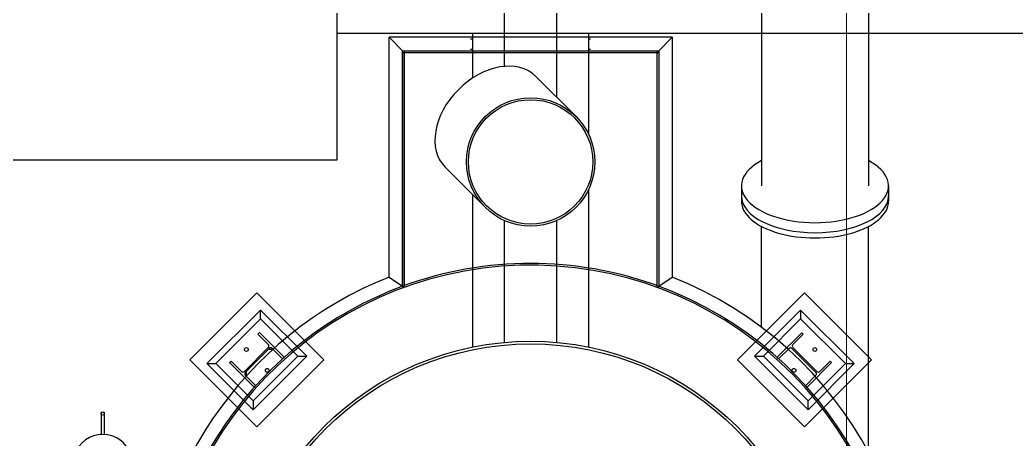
# Model space of a CAD drawing. Header units: metres. Extents: x 0 to 63075, y 0 to 44550.
# Drawn here: x 60035 to 60745, y 37701 to 38000 of the extents above; entities that cross this region are included whole.
import ezdxf

# ---------------------------------------------------------------- set-up
doc = ezdxf.new("R2010")
doc.units = ezdxf.units.M
doc.header["$LTSCALE"] = 75
for name, color, linetype in [('GSB', 7, 'Continuous'), ('ML6', 1, 'Continuous'), ('SL1', 8, 'Continuous')]:
    doc.layers.add(name, color=color, linetype=linetype)
doc.styles.add('Arial', font='arial.ttf')
doc.dimstyles.new('VL0-GL_L', dxfattribs={"dimtxt": 0.18, "dimasz": 0.18, "dimexe": 0.18, "dimexo": 0.0625, "dimgap": 0.09, "dimtad": 0, "dimtih": 1, "dimtoh": 1, "dimdec": 4, "dimzin": 0, "dimdsep": 46, "dimtxsty": 'Standard', "dimcen": 0.09, "dimadec": 0, "dimazin": 0, "dimtfac": 1, "dimtdec": 4, "dimtofl": 0, "dimtmove": 0, "dimatfit": 3, "dimfxl": 1, "dimtolj": 1, "dimtzin": 0, "dimarcsym": 0})

# ---------------------------------------------------------------- blocks, each defined once
blk = doc.blocks.new('A$C6bae614f')
at = {"layer": 'SL1'}
for p, q in [((415452, 27202.3), (415452.1, 29793.9)), ((416244.9, 28002.9), (416244.8, 27646.3)), ((416494.8, 27498.9), (416494.9, 28002.9)), ((417465.9, 27993), (417465.8, 27079)), ((417973.9, 27993.1), (417973.8, 27079)), ((421459.8, 27802.7), (415452, 27802.9)), ((415698.3, 26646.1), (415698.3, 27784.4)), ((415761.8, 27720.9), (415698.3, 27784.4)), ((417041.4, 27784.4), (415698.3, 27784.4)), ((416084.8, 27777.9), (416094.8, 27777.9)), ((416094.8, 27591), (416094.8, 27802.9)), ((416644.8, 27802.9), (416644.8, 27324.3)), ((416644.8, 27777.9), (416654.8, 27777.9)), ((417041.4, 27784.4), (416977.9, 27720.9)), ((416977.9, 27720.9), (417041.4, 27784.4)), ((417041.4, 27784.4), (417041.3, 26646)), ((415761.8, 27720.9), (416977.9, 27720.9)), ((415761.8, 26602.4), (415761.8, 27720.9)), ((415761.8, 27712.9), (416977.8, 27712.8)), ((415761.8, 27712.9), (415761.8, 26602.4)), ((415769.8, 27720.9), (415769.8, 26602.4)), ((415769.8, 27720.9), (416969.8, 27720.8)), ((416084.8, 27727.9), (416094.8, 27727.9)), ((416644.8, 27727.9), (416654.8, 27727.9)), ((416969.8, 27720.8), (416969.8, 26602.3)), ((416977.9, 27720.9), (416977.8, 26602.4)), ((416977.8, 27712.8), (416977.8, 26602.4)), ((416585.4, 27408.4), (416394.9, 27598.9)), ((411313.1, 27202.4), (415452, 27202.3)), ((415963.8, 27167.9), (416154.3, 26977.3)), ((416644.8, 27061.4), (416644.8, 26313.7)), ((417370.6, 27079), (417370.6, 27031.3)), ((418069.1, 27079), (418069.1, 27031.3)), ((416094.8, 26313.7), (416094.8, 27036.8)), ((417370.6, 27031.3), (417370.6, 27006.5)), ((418069.1, 27031.3), (418069.1, 27006.5)), ((416244.8, 26914.9), (416244.8, 26335.6)), ((416494.8, 26335.6), (416494.8, 26914.9)), ((417465.8, 26407.7), (417465.8, 26886.7)), ((417973.8, 25816), (417973.8, 26886.7)), ((415698.3, 26646.1), (415761.8, 26602.4)), ((416977.8, 26602.4), (417041.3, 26646)), ((415761.8, 26602.4), (415761.8, 26593.9)), ((415761.8, 26602.4), (415769.8, 26602.4)), ((416969.8, 26602.3), (416977.8, 26602.4)), ((416977.8, 26593.8), (416977.8, 26602.4)), ((415070.1, 26570.8), (414751.9, 26252.6)), ((415388.3, 26252.6), (415070.1, 26570.8)), ((417669.5, 26570.7), (417351.3, 26252.5)), ((417987.7, 26252.5), (417669.5, 26570.7)), ((415087.8, 26489.7), (414833.2, 26235.1)), ((415087.8, 26447.2), (415087.8, 26489.7)), ((415307, 26270.5), (415087.8, 26489.7)), ((417651.8, 26489.6), (417432.6, 26270.4)), ((417651.8, 26489.6), (417651.8, 26447.2)), ((417906.4, 26235), (417651.8, 26489.6)), ((415087.8, 26447.2), (414875.6, 26235.1)), ((415264.5, 26270.5), (415087.8, 26447.2)), ((417651.8, 26447.2), (417475, 26270.4)), ((417864, 26235), (417651.8, 26447.2)), ((415075.6, 26375), (415082.8, 26382.2)), ((415075.6, 26375), (415082.8, 26382.2)), ((415124.8, 26325.8), (415075.6, 26375)), ((415124.8, 26325.8), (415075.6, 26375)), ((415082.8, 26382.2), (415199.5, 26265.5)), ((415082.8, 26382.2), (415154.9, 26310.1)), ((417540.1, 26265.4), (417656.8, 26382.1)), ((417664, 26374.9), (417614.8, 26325.7)), ((417656.8, 26382.1), (417664, 26374.9)), ((415011, 26198.1), (415124.8, 26311.9)), ((415011, 26198.1), (415124.8, 26311.9)), ((415129.2, 26307.5), (415015.4, 26193.7)), ((415129.2, 26307.5), (415015.4, 26193.7)), ((415125.5, 26303.8), (415019, 26197.4)), ((415125.5, 26303.8), (415146.7, 26303.8)), ((415192.3, 26258.3), (415143.1, 26307.5)), ((415147.3, 26303.3), (415143.1, 26307.5)), ((415146.7, 26303.8), (415147.3, 26303.3)), ((417596.5, 26307.4), (417547.3, 26258.2)), ((417724.2, 26193.6), (417610.4, 26307.4)), ((417614.8, 26311.8), (417728.6, 26198)), ((414751.9, 26252.6), (415070.1, 25934.4)), ((414940.7, 26240.1), (414947.9, 26247.3)), ((414940.7, 26240.1), (414947.9, 26247.3)), ((414947.9, 26247.3), (414997.1, 26198.1)), ((414947.9, 26247.3), (414997.1, 26198.1)), ((415052.4, 26058.3), (415264.5, 26270.5)), ((415052.4, 26015.9), (415307, 26270.5)), ((415070.1, 25934.4), (415388.3, 26252.6)), ((415199.5, 26265.5), (415192.3, 26258.3)), ((415264.5, 26270.5), (415307, 26270.5)), ((417351.3, 26252.5), (417669.4, 25934.3)), ((417432.6, 26270.4), (417475, 26270.4)), ((417432.6, 26270.4), (417687.2, 26015.8)), ((417475, 26270.4), (417687.2, 26058.3)), ((417547.3, 26258.2), (417540.1, 26265.4)), ((417669.4, 25934.3), (417987.7, 26252.5)), ((417742.5, 26198), (417791.7, 26247.2)), ((417791.7, 26247.2), (417798.9, 26240)), ((414833.2, 26235.1), (414875.6, 26235.1)), ((415052.4, 26015.9), (414833.2, 26235.1)), ((414875.6, 26235.1), (415052.4, 26058.3)), ((415057.4, 26123.4), (414940.7, 26240.1)), ((415012.8, 26168), (414940.7, 26240.1)), ((417798.9, 26240), (417682.2, 26123.3)), ((417687.2, 26058.3), (417864, 26235)), ((417906.4, 26235), (417687.2, 26015.8)), ((417864, 26235), (417906.4, 26235)), ((415015.4, 26179.8), (415064.6, 26130.6)), ((415015.4, 26179.8), (415019.6, 26175.6)), ((415019, 26197.4), (415019, 26176.1)), ((415019, 26176.1), (415019.6, 26175.6)), ((417675, 26130.5), (417724.2, 26179.7)), ((415064.6, 26130.6), (415057.4, 26123.4)), ((417682.2, 26123.3), (417675, 26130.5)), ((415052.4, 26058.3), (415052.4, 26015.9)), ((417687.2, 26015.8), (417687.2, 26058.3)), ((414331, 26005.2), (414346, 26005.2)), ((414331, 26005.2), (414331, 25898.8)), ((414346, 26005.2), (414346, 25898.8))]:
    blk.add_line(p, q, dxfattribs=at)
for centre, radius in [((416369.8, 27192.9), 304.8), ((416369.8, 27192.9), 304.8), ((416369.8, 27192.9), 295.3), ((416369.8, 24952.9), 1388.4), ((416369.8, 24952.9), 1376), ((415020.6, 26302.3), 9), ((417719, 26302.2), 9), ((415119.6, 26203.3), 9), ((417620, 26203.2), 9), ((414338.5, 25997.7), 7.5)]:
    blk.add_circle(centre, radius, dxfattribs=at)
for centre, radius, start, end in [((416369.8, 24952.9), 1750, 185.8289, 180.3095), ((416369.8, 24952.9), 1758, 70.0422, 109.954), ((416369.8, 24952.9), 1821.5, 111.6314, 180.2973), ((416369.8, 24952.9), 1821.5, 185.5993, 68.3648), ((416369.8, 24952.9), 1758, 110.2305, 180.3081), ((416369.8, 24952.9), 1758, 185.8023, 69.7657), ((415117.9, 26318.8), 9.8, 314.9982, 44.9982), ((415117.9, 26318.8), 9.8, 314.9981, 44.9981), ((415136.1, 26300.6), 9.8, 44.9982, 134.9982), ((415136.1, 26300.6), 9.8, 44.9981, 134.9981), ((417603.5, 26300.5), 9.8, 44.9982, 134.9982), ((417621.7, 26318.8), 9.8, 134.9982, 224.9982), ((415004, 26205), 9.8, 224.9982, 314.9982), ((415004, 26205), 9.8, 224.9981, 314.9981), ((417735.5, 26204.9), 9.8, 224.9982, 314.9982), ((415022.3, 26186.8), 9.8, 134.9982, 224.9982), ((415022.3, 26186.8), 9.8, 134.9981, 224.9981), ((417717.3, 26186.7), 9.8, 314.9982, 44.9982), ((414338.5, 25759.3), 139.7, 307.031, 232.9653)]:
    blk.add_arc(centre, radius, start, end, dxfattribs=at)
for centre, major_axis, ratio, start_param, end_param in [((416179.3, 27383.4), (215.5, 215.5), 0.707107, 0, 1.570796), ((416179.3, 27383.4), (-215.5, -215.5), 0.707107, 4.712389, 6.283185), ((417719.8, 27079), (-349.2, 0), 0.5, 5.526729, 7.853982), ((417719.8, 27079), (349.2, 0), 0.5, 4.712389, 7.039642), ((417719.8, 27031.3), (349.2, 0), 0.5, 3.141593, 6.283185), ((417719.8, 27031.3), (-349.2, 0), 0.5, 0, 1.570796), ((417719.8, 27006.5), (-349.2, 0), 0.5, 0, 3.141593), ((417719.8, 27031.3), (349.2, 0), 0.5, 4.712389, 6.283185)]:
    blk.add_ellipse(centre, major_axis=major_axis, ratio=ratio, start_param=start_param, end_param=end_param, dxfattribs=at)
blk.add_open_spline([(417511.7, 26278.9), (417509.4, 26280.9), (417507.1, 26282.9), (417504.9, 26284.8), (417498.7, 26290.1), (417493.2, 26294.7), (417488.6, 26298.5), (417487.1, 26299.7), (417485.7, 26300.9), (417484.3, 26302), (417478.1, 26307.2), (417473.2, 26311.1), (417470.1, 26313.6), (417468, 26315.3), (417466.7, 26316.4), (417466.2, 26316.8)], degree=3, knots=[-1252.288885, -1252.288885, -1252.288885, -1252.288885, -1240.789081, -1240.789081, -1240.789081, -1208.423064, -1208.423064, -1208.423064, -1197.634392, -1197.634392, -1197.634392, -1147.938046, -1147.938046, -1147.938046, -1113.430144, -1113.430144, -1113.430144, -1113.430144], dxfattribs=at)
for points in [[(417869.9, 29152.1), (417869.8, 27079.4), (417869.8, 26043), (417869.7, 25006.6)], [(417869.9, 28756.6), (417869.8, 26881.6), (417869.8, 25944.1), (417869.7, 25006.6)]]:
    blk.add_leader(points, dimstyle='VL0-GL_L', override={"dimscale": 1, "dimtxt": 2.5, "dimasz": 2.5, "dimgap": 1.25, "dimtad": 0, "dimtxsty": 'Arial', "dimldrblk": 'NONE', "dimlwd": 9}, dxfattribs=at)
blk = doc.blocks.new('zw$15D4')
at = {"layer": 'ML6', "xscale": 0.2502808837766805, "yscale": 0.2502808837766805, "zscale": 0.2502808837766805}
blk.add_blockref('A$C6bae614f', (-85544.7, -3177.3), dxfattribs=at)

msp = doc.modelspace()

# ---------------------------------------------------------------- block references
at = {"layer": 'GSB', "xscale": 0.6000000000000068, "yscale": 0.6000000000000068, "zscale": 0.6000000000000068}
msp.add_blockref('zw$15D4', (49200, 35721.63), dxfattribs=at)

doc.saveas('drawing.dxf')
